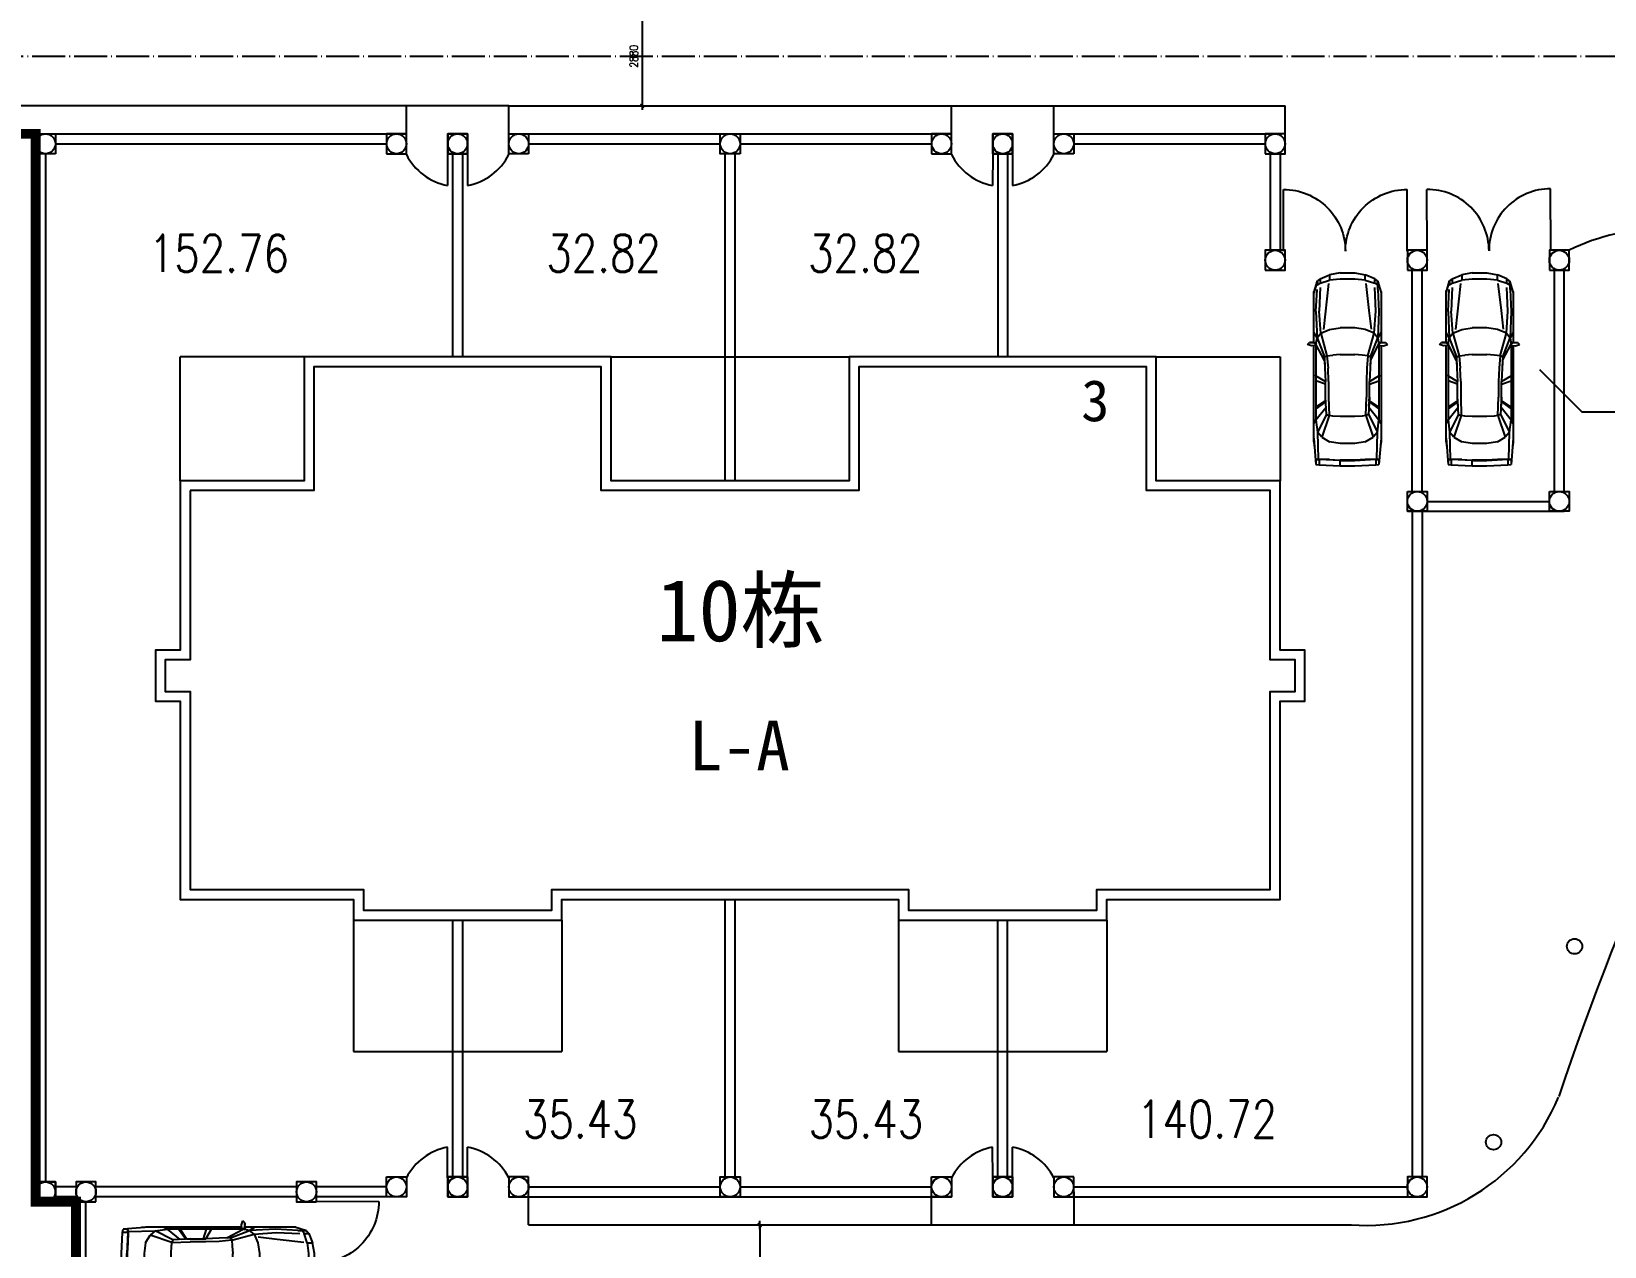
# Model space of a CAD drawing. Extents: x 1035948 to 1665131, y -158296 to 142149.
# Drawn here: x 1385307 to 1431022, y -95343 to -60034 of the extents above; entities that cross this region are included whole.
import ezdxf
from ezdxf.enums import TextEntityAlignment as Align

# ---------------------------------------------------------------- set-up
doc = ezdxf.new("R2010")
doc.units = 0
doc.header["$LTSCALE"] = 200
doc.header["$MEASUREMENT"] = 0
doc.linetypes.add('ACAD_ISO04W100', pattern=[30.5, 24, -3, 0.5, -3])
doc.layers.get('0').update_dxf_attribs({"linetype": 'CONTINUOUS'})
doc.layers.get('DEFPOINTS').update_dxf_attribs({"linetype": 'CONTINUOUS'})
for name, color, linetype in [('CH1', 7, 'CONTINUOUS'), ('CH3', 7, 'CONTINUOUS'), ('DL', 21, 'CONTINUOUS'), ('LAYER1', 2, 'CONTINUOUS'), ('LH', 62, 'CONTINUOUS'), ('LMLK', 123, 'CONTINUOUS'), ('WINDOW', 2, 'CONTINUOUS'), ('WLL1', 7, 'CONTINUOUS'), ('ZXX', 6, 'ACAD_ISO04W100'), ('院子', 140, 'CONTINUOUS')]:
    doc.layers.add(name, color=color, linetype=linetype)
doc.styles.add('DIM_FONT', font='SIMPLEX.shx', dxfattribs={"width": 0.8})
doc.styles.add('H1', font='SimSun.ttf')
doc.dimstyles.new('DIMN80', dxfattribs={"dimscale": 0.8, "dimtxt": 300, "dimasz": 1, "dimexe": 250, "dimexo": 300, "dimgap": 150, "dimtad": 1, "dimdec": 0, "dimzin": 0, "dimdsep": 46, "dimtxsty": 'DIM_FONT', "dimblk": '_DIMX', "dimcen": 0.09, "dimclrt": 7, "dimadec": 0, "dimazin": 0, "dimtfac": 1, "dimtdec": 0, "dimtix": 1, "dimtmove": 2, "dimatfit": 3, "dimldrblk": '_DIMX', "dimfxl": 0, "dimtolj": 1, "dimtzin": 0, "dimarcsym": 0})

# ---------------------------------------------------------------- blocks, each defined once
blk = doc.blocks.new('M_F33')
for p, q in [((-2070, 777), (-2082, 701)), ((-1434, 828), (-2070, 777)), ((-1955, 777), (-2070, 777)), ((-1955, 777), (-1955, 701)), ((-1942, 727), (-1955, 765)), ((-1624, 817), (-1625, 817)), ((-1523, 828), (-1624, 817)), ((-1523, 828), (805, 828)), ((-989, 777), (-1294, 740)), ((-1078, 828), (-989, 777)), ((-989, 777), (-684, 534)), ((842, 777), (-989, 777)), ((-556, 543), (-722, 777)), ((-531, 543), (-687, 777)), ((-124, 548), (-48, 777)), ((76, 777), (-60, 548)), ((76, 777), (79, 828)), ((448, 571), (842, 777)), ((802, 888), (833, 982)), ((807, 802), (802, 888)), ((839, 778), (807, 802)), ((833, 982), (884, 934)), ((842, 777), (870, 820)), ((870, 820), (842, 776)), ((843, 777), (995, 752)), ((872, 776), (843, 777)), ((884, 934), (870, 820)), ((885, 820), (870, 820)), ((885, 820), (872, 776)), ((885, 820), (884, 934)), ((884, 828), (2114, 828)), ((995, 752), (1122, 828)), ((1631, 777), (995, 752)), ((1631, 777), (2165, 752)), ((2088, 828), (2376, 740)), ((2141, 812), (2088, 828)), ((2114, 828), (2141, 812)), ((2376, 740), (2141, 812)), ((-2082, 701), (-2108, 193)), ((-1942, 701), (-2082, 701)), ((-1980, 193), (-1955, 701)), ((-1968, 447), (-1955, 447)), ((-1955, 447), (-1968, 193)), ((-1955, 447), (-1942, 701)), ((-1294, 740), (-1942, 727)), ((-1942, 701), (-1942, 727)), ((-1561, 193), (-1523, 447)), ((-1409, 638), (-1523, 447)), ((-1409, 638), (-1294, 740)), ((-887, 460), (-1409, 638)), ((-861, 523), (-1294, 740)), ((-900, 370), (-887, 460)), ((-861, 523), (-887, 460)), ((-442, 472), (-887, 460)), ((-861, 523), (-442, 548)), ((-656, 536), (-556, 543)), ((-556, 543), (-531, 543)), ((-531, 543), (-442, 548)), ((-442, 548), (-60, 548)), ((-60, 472), (-442, 472)), ((257, 562), (-60, 548)), ((-60, 472), (257, 485)), ((537, 574), (257, 562)), ((448, 571), (257, 562)), ((562, 511), (257, 485)), ((537, 574), (448, 571)), ((995, 752), (537, 574)), ((537, 574), (562, 511)), ((1110, 663), (562, 511)), ((562, 511), (575, 370)), ((995, 752), (1110, 663)), ((1110, 663), (1643, 701)), ((1110, 663), (1198, 447)), ((1198, 447), (1237, 193)), ((1200, 586), (2307, 468)), ((2216, 676), (1643, 701)), ((2376, 740), (2267, 752)), ((2317, 676), (2267, 752)), ((2427, 676), (2317, 676)), ((2317, 676), (2394, 447)), ((2427, 676), (2376, 740)), ((2516, 447), (2394, 447)), ((2419, 193), (2394, 447)), ((2427, 676), (2516, 447)), ((2567, 193), (2516, 447)), ((-2108, 193), (-1980, 193)), ((-2108, 193), (-2108, -163)), ((-1980, 193), (-1980, -163)), ((-1968, -163), (-1968, 193)), ((-1561, -163), (-1561, 193)), ((-912, 193), (-900, 370)), ((-912, -163), (-912, 193)), ((588, 193), (575, 370)), ((588, 193), (588, -163)), ((1237, -163), (1237, 193)), ((2419, -163), (2419, 193)), ((2567, 193), (2567, -163)), ((-2108, -163), (-2082, -672)), ((-1955, -672), (-1981, -163)), ((-1955, -418), (-1968, -163)), ((-1523, -418), (-1561, -163)), ((-900, -341), (-912, -163)), ((-887, -430), (-900, -341)), ((562, -481), (575, -341)), ((575, -341), (588, -163)), ((1198, -418), (1237, -163)), ((2394, -418), (2419, -163)), ((2567, -163), (2516, -418)), ((-2082, -672), (-2070, -748)), ((-1942, -672), (-2082, -672)), ((-1434, -799), (-2070, -748)), ((-1955, -748), (-2070, -748)), ((-1968, -418), (-1955, -418)), ((-1942, -672), (-1955, -418)), ((-1955, -672), (-1955, -748)), ((-1955, -736), (-1942, -697)), ((-1942, -672), (-1942, -697)), ((-1942, -697), (-1294, -710)), ((-1523, -418), (-1409, -608)), ((-887, -430), (-1409, -608)), ((-1294, -710), (-1409, -608)), ((-861, -494), (-1294, -710)), ((-1294, -710), (-989, -748)), ((-1078, -799), (-989, -748)), ((-684, -505), (-989, -748)), ((842, -748), (-989, -748)), ((-861, -494), (-887, -430)), ((-887, -430), (-442, -443)), ((-442, -519), (-861, -494)), ((-556, -514), (-722, -748)), ((-531, -514), (-687, -748)), ((-664, -506), (-556, -514)), ((-531, -514), (-556, -514)), ((-531, -514), (-442, -519)), ((-60, -443), (-442, -443)), ((-442, -519), (-60, -519)), ((-124, -519), (-48, -748)), ((257, -456), (-60, -443)), ((257, -532), (-60, -519)), ((-60, -519), (76, -748)), ((76, -748), (79, -799)), ((562, -481), (257, -456)), ((448, -542), (257, -532)), ((537, -545), (257, -532)), ((448, -542), (842, -748)), ((537, -545), (448, -542)), ((537, -545), (562, -481)), ((537, -545), (995, -723)), ((562, -481), (1110, -634)), ((840, -749), (807, -772)), ((842, -747), (870, -791)), ((842, -748), (870, -791)), ((995, -723), (843, -748)), ((843, -748), (872, -747)), ((885, -791), (872, -747)), ((1110, -634), (995, -723)), ((1122, -799), (995, -723)), ((1631, -748), (995, -723)), ((1110, -634), (1198, -418)), ((1110, -634), (1643, -672)), ((1660, -504), (1204, -557)), ((2165, -723), (1631, -748)), ((1643, -672), (2216, -646)), ((2311, -429), (1660, -504)), ((2376, -710), (2088, -799)), ((2165, -723), (2267, -723)), ((2317, -646), (2267, -723)), ((2267, -723), (2376, -710)), ((2394, -418), (2317, -646)), ((2317, -646), (2427, -646)), ((2376, -710), (2427, -646)), ((2394, -418), (2516, -418)), ((2427, -646), (2516, -418)), ((-1523, -799), (-1624, -788)), ((-1523, -799), (-1623, -788)), ((805, -799), (-1523, -799)), ((807, -772), (802, -858)), ((802, -858), (833, -953)), ((884, -905), (833, -953)), ((884, -905), (870, -791)), ((870, -791), (885, -791)), ((885, -791), (884, -905)), ((2114, -799), (884, -799))]:
    blk.add_line(p, q)
at = {"width": 0.8, "flags": 9}
for tag in ['XSIZE', 'YSIZE']:
    blk.add_attdef(tag, (0, 0), '', height=0.5, dxfattribs=at)
blk = doc.blocks.new('_DIMX')
blk.add_line((-150, 0), (150, 0))
at = {"const_width": 50}
blk.add_lwpolyline([(-70, -70), (70, 70)], dxfattribs=at)
blk = doc.blocks.new('*D545')
at = {"layer": 'DEFPOINTS', "color": 0}
for p in [(1403053, -59314), (1403053, -62194), (1403053, -62194)]:
    blk.add_point(p, dxfattribs=at)
at = {"layer": 'WLL1', "color": 0, "lineweight": -2}
for p, q in [((1403053, -59315), (1403053, -62193)), ((1403293, -59314), (1403253, -59314)), ((1402813, -62194), (1402853, -62194))]:
    blk.add_line(p, q, dxfattribs=at)
at = {"layer": 'WLL1', "color": 0, "lineweight": -2, "xscale": 0.8, "yscale": 0.8, "zscale": 0.8}
for p, rotation in [((1403053, -59314), 90), ((1403053, -62194), 270)]:
    blk.add_blockref('_DIMX', p, dxfattribs=dict(at, rotation=rotation))
at = {"layer": 'WLL1', "color": 7, "insert": (1402813, -60754), "char_height": 240, "attachment_point": 5, "rotation": 90, "style": 'DIM_FONT'}
blk.add_mtext('\\A1;2880', dxfattribs=at)
blk = doc.blocks.new('A$C622E69C5')
at = {"layer": 'LAYER1'}
blk.add_circle((180, 180), 184, dxfattribs=at)
blk = doc.blocks.new('*D539')
at = {"layer": 'DEFPOINTS', "color": 0}
for p in [(1405326, -94714), (1405326, -101194), (1406474, -101194)]:
    blk.add_point(p, dxfattribs=at)
at = {"layer": 'WLL1', "color": 0, "lineweight": -2}
for p, q in [((1405566, -94714), (1406674, -94714)), ((1406474, -94715), (1406474, -101193)), ((1405566, -101194), (1406674, -101194))]:
    blk.add_line(p, q, dxfattribs=at)
at = {"layer": 'WLL1', "color": 0, "lineweight": -2, "xscale": 0.8, "yscale": 0.8, "zscale": 0.8}
for p, rotation in [((1406474, -94714), 90), ((1406474, -101194), 270)]:
    blk.add_blockref('_DIMX', p, dxfattribs=dict(at, rotation=rotation))
at = {"layer": 'WLL1', "color": 7, "insert": (1406234, -97954), "char_height": 240, "attachment_point": 5, "rotation": 90, "style": 'DIM_FONT'}
blk.add_mtext('\\A1;6480', dxfattribs=at)
blk = doc.blocks.new('M_A3PTU')
for p, q in [((-0.5, 0), (-0.499, -0.498)), ((0.5, 0), (0.499, -0.498))]:
    blk.add_line(p, q)
for centre, start, end in [((-0.498, -0.001), 269.885, 0.0763), ((0.498, -0.001), 179.9237, 270.115)]:
    blk.add_arc(centre, 0.498, start, end)

msp = doc.modelspace()

# ---------------------------------------------------------------- linework, layer by layer
at = {"color": 7, "linetype": 'ByBlock'}
for p, q in [((1429130.30942, -69853.66957), (1430361.11547, -71082.85772)), ((1430361.11547, -71082.85772), (1434511.24515, -71082.85772))]:
    msp.add_line(p, q, dxfattribs=at)
at = {"layer": 'CH1'}
for p, q in [((1393226.90889, -69489.89817, -27056.10778), (1389626.90889, -69489.89817, -27056.10778)), ((1389626.90889, -73089.89817, -27056.10778), (1389626.90889, -69489.89817, -27056.10778)), ((1402154.90889, -69489.89817, -27056.10778), (1409066.90889, -69489.89817, -27056.10778)), ((1417994.90889, -69489.89817, -27056.10778), (1421306.90889, -69489.89817)), ((1421306.90889, -69489.89817), (1421594.90889, -69489.89817)), ((1421594.90889, -69489.89817), (1421594.90889, -73089.89817, -27056.10778)), ((1394666.90889, -85857.89817, -27056.10778), (1394666.90889, -89673.89817, -27056.10778)), ((1400714.90889, -85857.89817, -27056.10778), (1400714.90889, -89673.89817, -27056.10778)), ((1410506.90889, -85857.89817, -27056.10778), (1410506.90889, -89673.89817, -27056.10778)), ((1416554.90889, -85857.89817, -27056.10778), (1416554.90889, -89673.89817, -27056.10778)), ((1394666.90889, -89673.89817, -27056.10778), (1400714.90889, -89673.89817, -27056.10778)), ((1410506.90889, -89673.89817, -27056.10778), (1416554.90889, -89673.89817, -27056.10778))]:
    msp.add_line(p, q, dxfattribs=at)
at = {"layer": 'CH3'}
for p, q in [((1385426.90889, -63009.89817), (1376786.78261, -63009.89817)), ((1385426.90889, -63009.89817), (1385426.90889, -94041.89817)), ((1385426.90889, -94041.89817), (1386602.91474, -94041.89817, 27056.10778)), ((1386602.91474, -94041.89817, 27056.10778), (1386602.91474, -98169.89817))]:
    msp.add_line(p, q, dxfattribs=at)
at = {"layer": 'CH3', "const_width": 288, "elevation": -18083.76634}
msp.add_lwpolyline([(1357181.6495, -27904.98279), (1368506.90889, -27904.98279), (1368506.90889, -58497.89817), (1376786.78261, -58497.89817), (1376786.78261, -63009.89817), (1385426.90889, -63009.89817), (1385426.90889, -94041.89817), (1386602.91474, -94041.89817), (1386602.91474, -98169.89817), (1388379.59678, -98169.89817), (1388379.59678, -102326.37434), (1400882.90889, -102326.37434), (1400882.90889, -130473.89817)], dxfattribs=at)
at = {"layer": 'DL'}
for p, q in [((1399179.03517, -62193.89817), (1376786.78261, -62193.89817)), ((1396195.5826, -62193.89817), (1396202.7826, -62201.09817)), ((1396202.7826, -63009.89817), (1396202.7826, -62201.09817)), ((1399179.03517, -62201.09817), (1399186.23517, -62193.89817)), ((1399179.03517, -63009.89817), (1399179.03517, -62201.09817)), ((1399186.23517, -62193.89817), (1415026.23517, -62193.89817)), ((1412042.78261, -62201.09817), (1412035.58261, -62193.89817)), ((1412042.78261, -63009.89817), (1412042.78261, -62201.09817)), ((1415019.03517, -62201.09817), (1415026.23517, -62193.89817)), ((1415019.03517, -63009.89817), (1415019.03517, -62201.09817)), ((1415026.23517, -62193.89817), (1421738.90889, -62193.89817)), ((1421738.90889, -63009.89817), (1421738.90889, -62193.89817)), ((1399755.03517, -94713.89817), (1399755.03517, -93897.89817)), ((1411466.7826, -94713.89817), (1411466.7826, -93897.89817)), ((1415595.03517, -93753.89817), (1415595.03517, -94713.89817)), ((1399755.03517, -94713.89817), (1415595.03517, -94713.89817)), ((1399755.03517, -94713.89817), (1400690.90889, -94713.89817)), ((1415595.03517, -94713.89817), (1423663.8335, -94713.89817))]:
    msp.add_line(p, q, dxfattribs=at)
for centre, radius, start, end in [((1432542.13457, -71456.36091), 5667.17633, 87.662989316, 116.709684044), ((1518050.90889, -120753.89817), 93240, 150.3977570876, 161.3807868901), ((1424088.90767, -88665.65591), 6063.81491, 265.866530148, 337.334884333), ((1263556.30453, -159461.0761), 135600, 12.89772851, 29.6425094756), ((1263556.30453, -159461.0761), 133800, 14.871178951, 29.6425094756)]:
    msp.add_arc(centre, radius, start, end, dxfattribs=at)
at = {"layer": 'LH'}
for points in [[(1386002.90889, -63585.89817), (1385426.90889, -63585.89817), (1385426.90889, -63009.89817), (1386002.90889, -63009.89817)], [(1395626.7826, -63585.89817), (1396202.7826, -63585.89817), (1396202.7826, -63009.89817), (1395626.7826, -63009.89817)], [(1397402.90889, -63585.89817), (1397978.90889, -63585.89817), (1397978.90889, -63009.89817), (1397402.90889, -63009.89817)], [(1397978.90889, -63585.89817), (1397402.90889, -63585.89817), (1397402.90889, -63009.89817), (1397978.90889, -63009.89817)], [(1397978.90889, -63585.89817), (1397402.90889, -63585.89817), (1397402.90889, -63009.89817), (1397978.90889, -63009.89817)], [(1397402.90889, -63585.89817), (1397978.90889, -63585.89817), (1397978.90889, -63009.89817), (1397402.90889, -63009.89817)], [(1397978.90889, -63585.89817), (1397402.90889, -63585.89817), (1397402.90889, -63009.89817), (1397978.90889, -63009.89817)], [(1397402.90889, -63585.89817), (1397978.90889, -63585.89817), (1397978.90889, -63009.89817), (1397402.90889, -63009.89817)], [(1397402.90889, -63585.89817), (1397978.90889, -63585.89817), (1397978.90889, -63009.89817), (1397402.90889, -63009.89817)], [(1397978.90889, -63585.89817), (1397402.90889, -63585.89817), (1397402.90889, -63009.89817), (1397978.90889, -63009.89817)], [(1399755.03517, -63585.89817), (1399179.03517, -63585.89817), (1399179.03517, -63009.89817), (1399755.03517, -63009.89817)], [(1405898.90889, -63585.89817), (1405322.90889, -63585.89817), (1405322.90889, -63009.89817), (1405898.90889, -63009.89817)], [(1411466.78261, -63585.89817), (1412042.78261, -63585.89817), (1412042.78261, -63009.89817), (1411466.78261, -63009.89817)], [(1413818.90889, -63585.89817), (1413242.90889, -63585.89817), (1413242.90889, -63009.89817), (1413818.90889, -63009.89817)], [(1413242.90889, -63585.89817), (1413818.90889, -63585.89817), (1413818.90889, -63009.89817), (1413242.90889, -63009.89817)], [(1413242.90889, -63585.89817), (1413818.90889, -63585.89817), (1413818.90889, -63009.89817), (1413242.90889, -63009.89817)], [(1413818.90889, -63585.89817), (1413242.90889, -63585.89817), (1413242.90889, -63009.89817), (1413818.90889, -63009.89817)], [(1413242.90889, -63585.89817), (1413818.90889, -63585.89817), (1413818.90889, -63009.89817), (1413242.90889, -63009.89817)], [(1413818.90889, -63585.89817), (1413242.90889, -63585.89817), (1413242.90889, -63009.89817), (1413818.90889, -63009.89817)], [(1413818.90889, -63585.89817), (1413242.90889, -63585.89817), (1413242.90889, -63009.89817), (1413818.90889, -63009.89817)], [(1413242.90889, -63585.89817), (1413818.90889, -63585.89817), (1413818.90889, -63009.89817), (1413242.90889, -63009.89817)], [(1415595.03517, -63585.89817), (1415019.03517, -63585.89817), (1415019.03517, -63009.89817), (1415595.03517, -63009.89817)], [(1421162.90889, -63585.89817), (1421738.90889, -63585.89817), (1421738.90889, -63009.89817), (1421162.90889, -63009.89817)], [(1421162.90889, -66969.89817), (1421738.90889, -66969.89817), (1421738.90889, -66393.89817), (1421162.90889, -66393.89817)], [(1386002.90889, -94041.89817), (1385426.90889, -94041.89817), (1385426.90889, -93465.89817), (1386002.90889, -93465.89817)], [(1386002.90889, -94041.89817), (1386002.90889, -93465.89817), (1385426.90889, -93465.89817), (1385426.90889, -94041.89817)], [(1386002.90889, -94041.89817), (1386002.90889, -93465.89817), (1385426.90889, -93465.89817), (1385426.90889, -94041.89817)], [(1393586.90256, -94041.87675), (1393586.90256, -93465.87675), (1393010.90256, -93465.87675), (1393010.90256, -94041.87675)], [(1393586.90256, -94041.87675), (1393586.90256, -93465.87675), (1393010.90256, -93465.87675), (1393010.90256, -94041.87675)], [(1395626.78261, -93321.86875), (1396202.78261, -93321.86875), (1396202.78261, -93897.86875), (1395626.78261, -93897.86875)], [(1397402.90889, -93897.86875), (1397978.90889, -93897.86875), (1397978.90889, -93321.86875), (1397402.90889, -93321.86875)], [(1397978.90889, -93321.86875), (1397402.90889, -93321.86875), (1397402.90889, -93897.86875), (1397978.90889, -93897.86875)], [(1397402.90889, -93321.86875), (1397978.90889, -93321.86875), (1397978.90889, -93897.86875), (1397402.90889, -93897.86875)], [(1397402.90889, -93321.86875), (1397978.90889, -93321.86875), (1397978.90889, -93897.86875), (1397402.90889, -93897.86875)], [(1397978.90889, -93321.86875), (1397402.90889, -93321.86875), (1397402.90889, -93897.86875), (1397978.90889, -93897.86875)], [(1397402.90889, -93321.86875), (1397978.90889, -93321.86875), (1397978.90889, -93897.86875), (1397402.90889, -93897.86875)], [(1397978.90889, -93321.86875), (1397402.90889, -93321.86875), (1397402.90889, -93897.86875), (1397978.90889, -93897.86875)], [(1397978.90889, -93321.86875), (1397402.90889, -93321.86875), (1397402.90889, -93897.86875), (1397978.90889, -93897.86875)], [(1397402.90889, -93321.86875), (1397978.90889, -93321.86875), (1397978.90889, -93897.86875), (1397402.90889, -93897.86875)], [(1399755.03517, -93321.86875), (1399179.03517, -93321.86875), (1399179.03517, -93897.86875), (1399755.03517, -93897.86875)], [(1405898.90889, -93897.89817), (1405322.90889, -93897.89817), (1405322.90889, -93321.89817), (1405898.90889, -93321.89817)], [(1411466.7826, -93321.89817), (1412042.7826, -93321.89817), (1412042.7826, -93897.89817), (1411466.7826, -93897.89817)], [(1413242.90889, -93897.89817), (1413818.90889, -93897.89817), (1413818.90889, -93321.89817), (1413242.90889, -93321.89817)], [(1413818.90889, -93321.89817), (1413242.90889, -93321.89817), (1413242.90889, -93897.89817), (1413818.90889, -93897.89817)], [(1413242.90889, -93321.89817), (1413818.90889, -93321.89817), (1413818.90889, -93897.89817), (1413242.90889, -93897.89817)], [(1413242.90889, -93321.89817), (1413818.90889, -93321.89817), (1413818.90889, -93897.89817), (1413242.90889, -93897.89817)], [(1413818.90889, -93321.89817), (1413242.90889, -93321.89817), (1413242.90889, -93897.89817), (1413818.90889, -93897.89817)], [(1413242.90889, -93321.89817), (1413818.90889, -93321.89817), (1413818.90889, -93897.89817), (1413242.90889, -93897.89817)], [(1413818.90889, -93321.89817), (1413242.90889, -93321.89817), (1413242.90889, -93897.89817), (1413818.90889, -93897.89817)], [(1413818.90889, -93321.89817), (1413242.90889, -93321.89817), (1413242.90889, -93897.89817), (1413818.90889, -93897.89817)], [(1413242.90889, -93321.89817), (1413818.90889, -93321.89817), (1413818.90889, -93897.89817), (1413242.90889, -93897.89817)], [(1415595.03517, -93321.89817), (1415019.03517, -93321.89817), (1415019.03517, -93897.89817), (1415595.03517, -93897.89817)], [(1425290.90889, -93897.89817), (1425866.90889, -93897.89817), (1425866.90889, -93321.89817), (1425290.90889, -93321.89817)]]:
    msp.add_lwpolyline(points, close=True, dxfattribs=at)
for points, elevation in [([(1425290.90889, -66969.89817), (1425866.90889, -66969.89817), (1425866.90889, -66393.89817), (1425290.90889, -66393.89817)], -54112.21556), ([(1429418.90889, -66969.89817), (1429994.90889, -66969.89817), (1429994.90889, -66393.89817), (1429418.90889, -66393.89817)], -54112.21556), ([(1429418.90889, -66969.89817), (1429994.90889, -66969.89817), (1429994.90889, -66393.89817), (1429418.90889, -66393.89817)], -54112.21556), ([(1425290.90889, -73401.89817), (1425866.90889, -73401.89817), (1425866.90889, -73977.89817), (1425290.90889, -73977.89817)], -54112.21556), ([(1429418.90889, -73401.89817), (1429994.90889, -73401.89817), (1429994.90889, -73977.89817), (1429418.90889, -73977.89817)], -54112.21556), ([(1429418.90889, -73401.89817), (1429994.90889, -73401.89817), (1429994.90889, -73977.89817), (1429418.90889, -73977.89817)], -54112.21556), ([(1387178.91474, -94041.89817), (1387178.91474, -93465.89817), (1386602.91474, -93465.89817), (1386602.91474, -94041.89817)], 27056.10778)]:
    msp.add_lwpolyline(points, close=True, dxfattribs=dict(at, elevation=elevation))
for centre in [(1385714.90889, -63297.89817), (1395914.7826, -63297.89817), (1397690.90889, -63297.89817), (1397690.90889, -63297.89817), (1397690.90889, -63297.89817), (1397690.90889, -63297.89817), (1397690.90889, -63297.89817), (1397690.90889, -63297.89817), (1397690.90889, -63297.89817), (1397690.90889, -63297.89817), (1399467.03517, -63297.89817), (1405610.90889, -63297.89817), (1411754.78261, -63297.89817), (1413530.90889, -63297.89817), (1413530.90889, -63297.89817), (1413530.90889, -63297.89817), (1413530.90889, -63297.89817), (1413530.90889, -63297.89817), (1413530.90889, -63297.89817), (1413530.90889, -63297.89817), (1413530.90889, -63297.89817), (1415307.03517, -63297.89817), (1421450.90889, -63297.89817), (1421450.90889, -66681.89817), (1425578.90889, -66681.89817, -54112.21556), (1429706.90889, -66681.89817, -54112.21556), (1429706.90889, -66681.89817, -54112.21556), (1425578.90889, -73689.89817, -54112.21556), (1429706.90889, -73689.89817, -54112.21556), (1429706.90889, -73689.89817, -54112.21556), (1385714.90889, -93753.89817), (1385714.90889, -93753.89817), (1385714.90889, -93753.89817), (1386890.91474, -93753.89817, 27056.10778), (1393298.90256, -93753.87675), (1393298.90256, -93753.87675), (1395914.78261, -93609.86875), (1397690.90889, -93609.86875), (1397690.90889, -93609.86875), (1397690.90889, -93609.86875), (1397690.90889, -93609.86875), (1397690.90889, -93609.86875), (1397690.90889, -93609.86875), (1397690.90889, -93609.86875), (1397690.90889, -93609.86875), (1397690.90889, -93609.86875), (1399467.03517, -93609.86875), (1405610.90889, -93609.89817), (1411754.7826, -93609.89817), (1413530.90889, -93609.89817), (1413530.90889, -93609.89817), (1413530.90889, -93609.89817), (1413530.90889, -93609.89817), (1413530.90889, -93609.89817), (1413530.90889, -93609.89817), (1413530.90889, -93609.89817), (1413530.90889, -93609.89817), (1413530.90889, -93609.89817), (1415307.03517, -93609.89817), (1425578.90889, -93609.89817, -54112.21556)]:
    msp.add_circle(centre, 288, dxfattribs=at)
at = {"layer": 'LMLK', "elevation": -27056.10778}
for points in [[(1389626.90889, -73089.89817), (1389626.90889, -78009.89817), (1388906.90889, -78009.89817), (1388906.90889, -79497.89817), (1389626.90889, -79497.89817), (1389626.90889, -85257.89817), (1394666.90889, -85257.89817), (1394666.90889, -85857.89817), (1400714.90889, -85857.89817), (1400714.90889, -85257.89817), (1410506.90889, -85257.89817), (1410506.90889, -85857.89817), (1416554.90889, -85857.89817), (1416554.90889, -85257.89817), (1421594.90889, -85257.89817), (1421594.90889, -79497.89817), (1422314.90889, -79497.89817), (1422314.90889, -78009.89817), (1421594.90889, -78009.89817), (1421594.90889, -73089.89817), (1417994.90889, -73089.89817), (1417994.90889, -69489.89817), (1409066.90889, -69489.89817), (1409066.90889, -73089.89817), (1402154.90889, -73089.89817), (1402154.90889, -69489.89817), (1393226.90889, -69489.89817), (1393226.90889, -69489.89817), (1393226.90889, -73089.89817)], [(1389914.90889, -73377.89817), (1389914.90889, -78297.89817), (1389194.90889, -78297.89817), (1389194.90889, -79209.89817), (1389914.90889, -79209.89817), (1389914.90889, -84969.89817), (1394954.90889, -84969.89817), (1394954.90889, -85569.89817), (1400426.90889, -85569.89817), (1400426.90889, -84969.89817), (1410794.90889, -84969.89817), (1410794.90889, -85569.89817), (1416266.90889, -85569.89817), (1416266.90889, -84969.89817), (1421306.90889, -84969.89817), (1421306.90889, -79209.89817), (1422026.90889, -79209.89817), (1422026.90889, -78297.89817), (1421306.90889, -78297.89817), (1421306.90889, -73377.89817), (1417706.90889, -73377.89817), (1417706.90889, -69777.89817), (1409354.90889, -69777.89817), (1409354.90889, -73377.89817), (1401866.90889, -73377.89817), (1401866.90889, -69777.89817), (1393514.90889, -69777.89817), (1393514.90889, -73377.89817)]]:
    msp.add_lwpolyline(points, close=True, dxfattribs=at)
at = {"layer": 'WINDOW'}
for p, q in [((1397401.64604, -63612.837, -0.05647), (1397398.99039, -64509.57623, -0.05647)), ((1397977.64604, -63612.837, -0.05647), (1397980.30169, -64509.57623, -0.05647)), ((1413241.64604, -63612.837, -0.05647), (1413238.9904, -64509.57623, -0.05647)), ((1413817.64605, -63612.837, -0.05647), (1413820.30169, -64509.57623, -0.05647)), ((1397401.64604, -93348.80757, -0.05647), (1397398.99039, -92452.06835, -0.05647)), ((1397977.64604, -93348.80757, -0.05647), (1397980.30169, -92452.06835, -0.05647)), ((1413241.64604, -93348.837, -0.05647), (1413238.99039, -92452.09777, -0.05647)), ((1413817.64604, -93348.837, -0.05647), (1413820.30169, -92452.09777, -0.05647))]:
    msp.add_line(p, q, dxfattribs=at)
for centre, start, end in [((1397719.17139, -62834.12156, -0.05647), 207.16261003, 259.181162602), ((1397660.12069, -62834.12156, -0.05647), 280.818837398, 332.83738997), ((1413559.17139, -62834.12156, -0.05647), 207.16261003, 259.181162602), ((1413500.1207, -62834.12156, -0.05647), 280.818837398, 332.83738997), ((1397719.17139, -94127.52302, -0.05647), 100.818837398, 152.83738997), ((1397660.12069, -94127.52302, -0.05647), 27.16261003, 79.181162602), ((1413559.17139, -94127.55244, -0.05647), 100.818837398, 152.83738997), ((1413500.12069, -94127.55244, -0.05647), 27.16261003, 79.181162602)]:
    msp.add_arc(centre, 1705.77379, start, end, dxfattribs=at)
at = {"layer": 'ZXX', "ltscale": 0.2}
msp.add_line((1376786.78261, -60753.89817), (1450970.34636, -60753.89817), dxfattribs=at)
msp.add_arc((1517680.85303, -120026.51086), 89238.63689, 130.2594920731, 186.7231762154, dxfattribs=at)
at = {"layer": '院子'}
for p, q in [((1386002.90889, -63009.89817), (1396202.7826, -63009.89817)), ((1399179.03517, -63009.89817), (1412042.78261, -63009.89817)), ((1413242.90889, -63009.89817), (1413818.90889, -63009.89817)), ((1415019.03517, -63009.89817), (1421594.90889, -63009.89817)), ((1386002.90889, -63297.89817), (1395626.7826, -63297.89817)), ((1399755.03517, -63297.89817), (1405322.90889, -63297.89817)), ((1405898.90889, -63297.89817), (1411466.78261, -63297.89817)), ((1415595.03517, -63297.89817), (1421162.90889, -63297.89817)), ((1385426.90889, -63585.89817), (1385426.90889, -93465.89817)), ((1385714.90889, -63585.89817), (1385714.90889, -93465.89817)), ((1397546.90889, -63585.89817), (1397546.90889, -69489.89817)), ((1397834.90889, -63585.89817), (1397834.90889, -69489.89817)), ((1405466.90889, -73089.89817), (1405466.90889, -63585.89817)), ((1405754.90889, -73089.89817), (1405754.90889, -63585.89817)), ((1413386.90889, -63585.89817), (1413386.90889, -69489.89817)), ((1413674.90889, -63585.89817), (1413674.90889, -69489.89817)), ((1421306.90889, -63585.89817), (1421306.90889, -66393.89817)), ((1421594.90889, -63585.89817), (1421594.90889, -66393.89817)), ((1425434.90889, -73401.89817, -54112.21556), (1425434.90889, -66969.89817, -54112.21556)), ((1425722.90889, -73401.89817, -54112.21556), (1425722.90889, -66969.89817, -54112.21556)), ((1429562.90889, -73401.89817, -54112.21556), (1429562.90889, -66969.89817, -54112.21556)), ((1429850.90889, -73401.89817, -54112.21556), (1429850.90889, -66969.89817, -54112.21556)), ((1429850.90889, -73401.89817, -54112.21556), (1429850.90889, -66969.89817, -54112.21556)), ((1425290.90889, -73977.89817, -54112.21556), (1429850.90889, -73977.89817, -27056.10778)), ((1425434.90889, -73977.89817, -54112.21556), (1425434.90889, -93321.89817, -54112.21556)), ((1425722.90889, -73977.89817, -54112.21556), (1425722.90889, -93321.89817, -54112.21556)), ((1425866.90889, -73689.89817, -27056.10778), (1429418.90889, -73689.89817, -27056.10778)), ((1405466.90889, -93321.89817), (1405466.90889, -85257.89817)), ((1405754.90889, -93321.89817), (1405754.90889, -85257.89817)), ((1397546.90889, -85857.89817), (1397546.90889, -93321.89817)), ((1397834.90889, -85857.89817), (1397834.90889, -93321.89817)), ((1413386.90889, -93321.89817), (1413386.90889, -85857.89817)), ((1413674.90889, -93321.89817), (1413674.90889, -85857.89817)), ((1386602.91474, -93609.89634), (1386002.90801, -93609.89817)), ((1393010.90256, -93609.87675), (1387178.91474, -93609.89458)), ((1395626.78172, -93609.86875), (1393586.90256, -93609.87499)), ((1399755.03517, -93609.86875), (1400690.90889, -93609.89817)), ((1400690.90889, -93609.89817), (1405322.90889, -93609.89817)), ((1405898.90889, -93609.89817), (1410530.90889, -93609.89817)), ((1410530.90889, -93609.89817), (1411466.7826, -93609.89817)), ((1415595.03517, -93609.89817), (1415954.90889, -93609.89817)), ((1415954.90889, -93609.89817), (1425290.90889, -93609.89817, -54112.21556)), ((1386602.91474, -93897.89634), (1386002.90889, -93897.89817)), ((1386602.91474, -98025.89817, 27056.10778), (1386602.91474, -94041.89817, 27056.10778)), ((1386890.91474, -97593.89817), (1386890.91474, -94041.89817, 27056.10778)), ((1393010.90256, -93897.87675), (1387178.91474, -93897.89458)), ((1395626.78261, -93897.86875), (1393586.90256, -93897.87499)), ((1397402.90889, -93897.86875), (1397978.90889, -93897.86875)), ((1397402.90889, -93897.86875), (1397978.90889, -93897.86875)), ((1399179.03517, -93897.89817), (1412042.7826, -93897.89817)), ((1413242.90889, -93897.89817), (1413818.90889, -93897.89817)), ((1413242.90889, -93897.89817), (1413818.90889, -93897.89817)), ((1415019.03517, -93897.89817), (1425866.90889, -93897.89817, -54112.21556))]:
    msp.add_line(p, q, dxfattribs=at)

# ---------------------------------------------------------------- block references
at = {"yscale": 1.200000000000728, "zscale": 1.2}
for p, xscale, rotation in [((1423568.29879, -70129.95939, 27056.10778), 1.200000000000728, 90), ((1427408.29879, -70129.95939, 27056.10778), 1.200000000000728, 90), ((1390450.85353, -95739.73533, 81168.32333), -1.199999999953434, 180.0000000003474)]:
    msp.add_blockref('M_F33', p, dxfattribs=dict(at, xscale=xscale, rotation=rotation))
at = {"layer": 'LAYER1', "xscale": 1.199999999953434, "yscale": 1.200000000000728, "zscale": 1.2}
for p in [(1429934.8269, -86836.27007), (1427581.71108, -92525.68689)]:
    msp.add_blockref('A$C622E69C5', p, dxfattribs=at)
at = {"layer": 'WINDOW', "yscale": 3600, "zscale": 3600}
for p, xscale, rotation in [((1423489.64604, -66420.837, -54112.27202), -3600, 179.9999999953624), ((1427665.61447, -66410.17618, -54112.27202), 3600.000000000095, 180.3393464702198), ((1393596.31272, -95820.852, -0.05647), -3600.000000000001, 89.66065352977918)]:
    msp.add_blockref('M_A3PTU', p, dxfattribs=dict(at, xscale=xscale, rotation=rotation))

# ---------------------------------------------------------------- texts
at = {"style": 'H1'}
for s, height, p in [('3', 1200, (1416222.86199, -70769.80139, -27056.10778)), ('10栋', 1800, (1405919.78425, -76811.23565, -27056.10778)), ('L-A', 1440, (1405875.92322, -80785.17051, -27056.10778))]:
    msp.add_text(s, height=height, rotation=0.000000002, dxfattribs=at).set_placement(p, align=Align.MIDDLE)
at = {"color": 7, "linetype": 'ByBlock', "char_height": 1080, "attachment_point": 5, "style": 'DIM_FONT'}
for s, insert in [('152.76', (1390752.08095, -66482.37963)), ('32.82', (1401934.76852, -66482.37963)), ('32.82', (1409543.60711, -66482.37963)), ('35.43', (1401254.26437, -91641.19198)), ('35.43', (1409554.81498, -91641.19198)), ('140.72', (1419469.36314, -91641.19198))]:
    msp.add_mtext(s, dxfattribs=dict(at, insert=insert))

# ---------------------------------------------------------------- dimensions: what is measured, and where the dimension line sits
at = {"layer": 'WLL1'}
for p1, p2, distance, picture, middle in [((1403052.86216, -59313.89817), (1403052.86216, -62193.89817), 0, '*D545', (1402812.86216, -60753.89817)), ((1405325.54513, -94713.89817), (1405325.54513, -101193.89817), 1148.3249, '*D539', (1406233.87003, -97953.89817))]:
    dim = msp.add_aligned_dim(p1=p1, p2=p2, distance=distance, dimstyle='DIMN80', dxfattribs=at)
    dim.commit()
    dim.dimension.update_dxf_attribs({"geometry": picture, "text_midpoint": middle})

doc.saveas('drawing.dxf')
